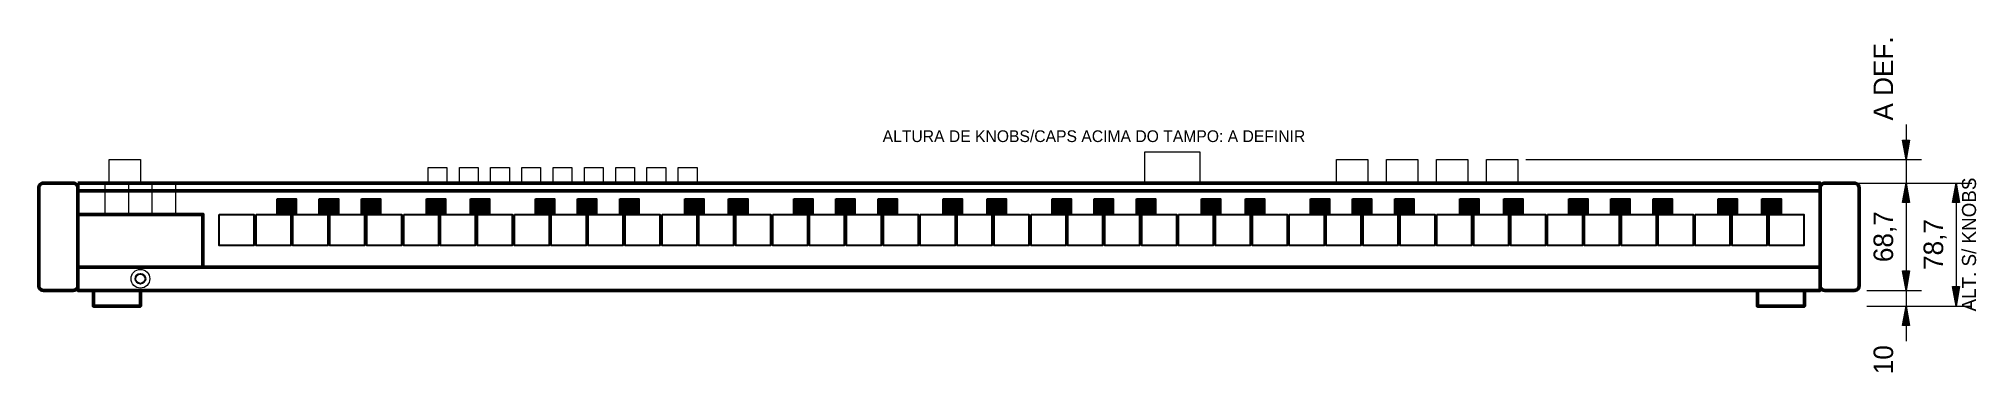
# Model space of a CAD drawing. Header units: millimetres. Extents: x 0 to 1239, y -52 to 161.
import ezdxf
from ezdxf.enums import TextEntityAlignment as Align

# ---------------------------------------------------------------- set-up
doc = ezdxf.new("R2010")
doc.units = ezdxf.units.MM
for name, color, linetype, lineweight in [('CONTORNO', 7, 'Continuous', 50), ('COTAS', 7, 'Continuous', 18), ('FINA', 7, 'Continuous', 25), ('PENDENTE_A_DEFINIR', 1, 'Continuous', 18), ('TEXTO', 7, 'Continuous', 18)]:
    doc.layers.add(name, color=color, linetype=linetype, lineweight=lineweight)
doc.layers.add('PREENCHIMENTO', color=8, linetype='Continuous')

msp = doc.modelspace()

# ---------------------------------------------------------------- hatches: boundary and pattern name
at = {"layer": 'PREENCHIMENTO'}
for color, points in [(1, [(1194.2, 83.7), (1192, 96.2), (1196.5, 96.2)]), (1, [(1194.2, 68.7), (1196.5, 56.2), (1192, 56.2)]), (1, [(1194.2, 68.7), (1196.5, 56.2), (1192, 56.2)]), (1, [(1226.2, 68.7), (1228.5, 56.2), (1224, 56.2)]), (8, [(152.5, 58.7), (164.7, 58.7), (164.7, 48.7), (152.5, 48.7)]), (8, [(179.4, 58.7), (191.6, 58.7), (191.6, 48.7), (179.4, 48.7)]), (8, [(206.4, 58.7), (218.6, 58.7), (218.6, 48.7), (206.4, 48.7)]), (8, [(248, 58.7), (260.2, 58.7), (260.2, 48.7), (248, 48.7)]), (8, [(276.1, 58.7), (288.2, 58.7), (288.2, 48.7), (276.1, 48.7)]), (8, [(317.7, 58.7), (329.9, 58.7), (329.9, 48.7), (317.7, 48.7)]), (8, [(344.6, 58.7), (356.8, 58.7), (356.8, 48.7), (344.6, 48.7)]), (8, [(371.6, 58.7), (383.8, 58.7), (383.8, 48.7), (371.6, 48.7)]), (8, [(413.2, 58.7), (425.4, 58.7), (425.4, 48.7), (413.2, 48.7)]), (8, [(441.2, 58.7), (453.4, 58.7), (453.4, 48.7), (441.2, 48.7)]), (8, [(482.9, 58.7), (495.1, 58.7), (495.1, 48.7), (482.9, 48.7)]), (8, [(509.8, 58.7), (522, 58.7), (522, 48.7), (509.8, 48.7)]), (8, [(536.8, 58.7), (549, 58.7), (549, 48.7), (536.8, 48.7)]), (8, [(578.4, 58.7), (590.6, 58.7), (590.6, 48.7), (578.4, 48.7)]), (8, [(606.5, 58.7), (618.7, 58.7), (618.7, 48.7), (606.5, 48.7)]), (8, [(648.1, 58.7), (660.3, 58.7), (660.3, 48.7), (648.1, 48.7)]), (8, [(675, 58.7), (687.2, 58.7), (687.2, 48.7), (675, 48.7)]), (8, [(702, 58.7), (714.2, 58.7), (714.2, 48.7), (702, 48.7)]), (8, [(743.6, 58.7), (755.8, 58.7), (755.8, 48.7), (743.6, 48.7)]), (8, [(771.7, 58.7), (783.9, 58.7), (783.9, 48.7), (771.7, 48.7)]), (8, [(813.3, 58.7), (825.5, 58.7), (825.5, 48.7), (813.3, 48.7)]), (8, [(840.2, 58.7), (852.4, 58.7), (852.4, 48.7), (840.2, 48.7)]), (8, [(867.2, 58.7), (879.4, 58.7), (879.4, 48.7), (867.2, 48.7)]), (8, [(908.8, 58.7), (921, 58.7), (921, 48.7), (908.8, 48.7)]), (8, [(936.9, 58.7), (949.1, 58.7), (949.1, 48.7), (936.9, 48.7)]), (8, [(978.5, 58.7), (990.7, 58.7), (990.7, 48.7), (978.5, 48.7)]), (8, [(1005.4, 58.7), (1017.6, 58.7), (1017.6, 48.7), (1005.4, 48.7)]), (8, [(1032.4, 58.7), (1044.6, 58.7), (1044.6, 48.7), (1032.4, 48.7)]), (8, [(1074, 58.7), (1086.2, 58.7), (1086.2, 48.7), (1074, 48.7)]), (8, [(1102.1, 58.7), (1114.3, 58.7), (1114.3, 48.7), (1102.1, 48.7)]), (7, [(1194.2, 0), (1192, 12.5), (1196.5, 12.5)]), (1, [(1194.2, 0), (1192, 12.5), (1196.5, 12.5)]), (1, [(1226.2, -10), (1224, 2.5), (1228.5, 2.5)]), (7, [(1194.2, -10), (1196.5, -22.5), (1192, -22.5)])]:
    msp.add_hatch(color=color, dxfattribs=at).paths.add_polyline_path(points)

# ---------------------------------------------------------------- linework, layer by layer
at = {"layer": 'CONTORNO'}
msp.add_line((25, 0), (1139.2, 0), dxfattribs=at)
for points in [[(22, 68.7), (22.8, 68.6), (23.5, 68.3), (24.1, 67.8), (24.6, 67.2), (24.9, 66.5), (25, 65.7), (25, 3), (24.9, 2.2), (24.6, 1.5), (24.1, 0.9), (23.5, 0.4), (22.8, 0.1), (22, 0), (3, 0), (2.2, 0.1), (1.5, 0.4), (0.9, 0.9), (0.4, 1.5), (0.1, 2.2), (0, 3), (0, 65.7), (0.1, 66.5), (0.4, 67.2), (0.9, 67.8), (1.5, 68.3), (2.2, 68.6), (3, 68.7)], [(25, 68.7), (1139.2, 68.7), (1139.2, 63.7), (25, 63.7)], [(1161.2, 68.7), (1162, 68.6), (1162.7, 68.3), (1163.3, 67.8), (1163.8, 67.2), (1164.1, 66.5), (1164.2, 65.7), (1164.2, 3), (1164.1, 2.2), (1163.8, 1.5), (1163.3, 0.9), (1162.7, 0.4), (1162, 0.1), (1161.2, 0), (1142.2, 0), (1141.4, 0.1), (1140.7, 0.4), (1140.1, 0.9), (1139.6, 1.5), (1139.3, 2.2), (1139.2, 3), (1139.2, 65.7), (1139.3, 66.5), (1139.6, 67.2), (1140.1, 67.8), (1140.7, 68.3), (1141.4, 68.6), (1142.2, 68.7)], [(25, 48.7), (105, 48.7), (105, 15), (25, 15)], [(25, 15), (1139.2, 15), (1139.2, 0), (25, 0)], [(35, 0), (65, 0), (65, -10), (35, -10)], [(1099.2, 0), (1129.2, 0), (1129.2, -10), (1099.2, -10)]]:
    msp.add_lwpolyline(points, close=True, dxfattribs=at)
at = {"layer": 'COTAS'}
for p, q in [((1194.2, 22.5), (1194.2, -32.5)), ((1169.2, 0), (1204.2, 0)), ((1169.2, -10), (1204.2, -10))]:
    msp.add_line(p, q, dxfattribs=at)
for points in [[(1194.2, 0), (1192, 12.5), (1196.5, 12.5)], [(1194.2, -10), (1196.5, -22.5), (1192, -22.5)]]:
    msp.add_lwpolyline(points, close=True, dxfattribs=at)
at = {"layer": 'FINA'}
for points in [[(152.5, 58.7), (164.7, 58.7), (164.7, 48.7), (152.5, 48.7)], [(179.4, 58.7), (191.6, 58.7), (191.6, 48.7), (179.4, 48.7)], [(206.4, 58.7), (218.6, 58.7), (218.6, 48.7), (206.4, 48.7)], [(248, 58.7), (260.2, 58.7), (260.2, 48.7), (248, 48.7)], [(276.1, 58.7), (288.2, 58.7), (288.2, 48.7), (276.1, 48.7)], [(317.7, 58.7), (329.9, 58.7), (329.9, 48.7), (317.7, 48.7)], [(344.6, 58.7), (356.8, 58.7), (356.8, 48.7), (344.6, 48.7)], [(371.6, 58.7), (383.8, 58.7), (383.8, 48.7), (371.6, 48.7)], [(413.2, 58.7), (425.4, 58.7), (425.4, 48.7), (413.2, 48.7)], [(441.2, 58.7), (453.4, 58.7), (453.4, 48.7), (441.2, 48.7)], [(482.9, 58.7), (495.1, 58.7), (495.1, 48.7), (482.9, 48.7)], [(509.8, 58.7), (522, 58.7), (522, 48.7), (509.8, 48.7)], [(536.8, 58.7), (549, 58.7), (549, 48.7), (536.8, 48.7)], [(578.4, 58.7), (590.6, 58.7), (590.6, 48.7), (578.4, 48.7)], [(606.5, 58.7), (618.7, 58.7), (618.7, 48.7), (606.5, 48.7)], [(648.1, 58.7), (660.3, 58.7), (660.3, 48.7), (648.1, 48.7)], [(675, 58.7), (687.2, 58.7), (687.2, 48.7), (675, 48.7)], [(702, 58.7), (714.2, 58.7), (714.2, 48.7), (702, 48.7)], [(743.6, 58.7), (755.8, 58.7), (755.8, 48.7), (743.6, 48.7)], [(771.7, 58.7), (783.9, 58.7), (783.9, 48.7), (771.7, 48.7)], [(813.3, 58.7), (825.5, 58.7), (825.5, 48.7), (813.3, 48.7)], [(840.2, 58.7), (852.4, 58.7), (852.4, 48.7), (840.2, 48.7)], [(867.2, 58.7), (879.4, 58.7), (879.4, 48.7), (867.2, 48.7)], [(908.8, 58.7), (921, 58.7), (921, 48.7), (908.8, 48.7)], [(936.9, 58.7), (949.1, 58.7), (949.1, 48.7), (936.9, 48.7)], [(978.5, 58.7), (990.7, 58.7), (990.7, 48.7), (978.5, 48.7)], [(1005.4, 58.7), (1017.6, 58.7), (1017.6, 48.7), (1005.4, 48.7)], [(1032.4, 58.7), (1044.6, 58.7), (1044.6, 48.7), (1032.4, 48.7)], [(1074, 58.7), (1086.2, 58.7), (1086.2, 48.7), (1074, 48.7)], [(1102.1, 58.7), (1114.3, 58.7), (1114.3, 48.7), (1102.1, 48.7)], [(115.4, 48.7), (137.6, 48.7), (137.6, 28.7), (115.4, 28.7)], [(139, 48.7), (161.2, 48.7), (161.2, 28.7), (139, 28.7)], [(162.6, 48.7), (184.8, 48.7), (184.8, 28.7), (162.6, 28.7)], [(186.2, 48.7), (208.4, 48.7), (208.4, 28.7), (186.2, 28.7)], [(209.8, 48.7), (232, 48.7), (232, 28.7), (209.8, 28.7)], [(233.4, 48.7), (255.6, 48.7), (255.6, 28.7), (233.4, 28.7)], [(257, 48.7), (279.2, 48.7), (279.2, 28.7), (257, 28.7)], [(280.6, 48.7), (302.8, 48.7), (302.8, 28.7), (280.6, 28.7)], [(304.2, 48.7), (326.4, 48.7), (326.4, 28.7), (304.2, 28.7)], [(327.8, 48.7), (350, 48.7), (350, 28.7), (327.8, 28.7)], [(351.4, 48.7), (373.6, 48.7), (373.6, 28.7), (351.4, 28.7)], [(375, 48.7), (397.2, 48.7), (397.2, 28.7), (375, 28.7)], [(398.6, 48.7), (420.8, 48.7), (420.8, 28.7), (398.6, 28.7)], [(422.2, 48.7), (444.4, 48.7), (444.4, 28.7), (422.2, 28.7)], [(445.8, 48.7), (468, 48.7), (468, 28.7), (445.8, 28.7)], [(469.4, 48.7), (491.6, 48.7), (491.6, 28.7), (469.4, 28.7)], [(493, 48.7), (515.2, 48.7), (515.2, 28.7), (493, 28.7)], [(516.6, 48.7), (538.8, 48.7), (538.8, 28.7), (516.6, 28.7)], [(540.2, 48.7), (562.4, 48.7), (562.4, 28.7), (540.2, 28.7)], [(563.8, 48.7), (586, 48.7), (586, 28.7), (563.8, 28.7)], [(587.4, 48.7), (609.6, 48.7), (609.6, 28.7), (587.4, 28.7)], [(611, 48.7), (633.2, 48.7), (633.2, 28.7), (611, 28.7)], [(634.6, 48.7), (656.8, 48.7), (656.8, 28.7), (634.6, 28.7)], [(658.2, 48.7), (680.4, 48.7), (680.4, 28.7), (658.2, 28.7)], [(681.8, 48.7), (704, 48.7), (704, 28.7), (681.8, 28.7)], [(705.4, 48.7), (727.6, 48.7), (727.6, 28.7), (705.4, 28.7)], [(729, 48.7), (751.2, 48.7), (751.2, 28.7), (729, 28.7)], [(752.6, 48.7), (774.8, 48.7), (774.8, 28.7), (752.6, 28.7)], [(776.2, 48.7), (798.4, 48.7), (798.4, 28.7), (776.2, 28.7)], [(799.8, 48.7), (822, 48.7), (822, 28.7), (799.8, 28.7)], [(823.4, 48.7), (845.6, 48.7), (845.6, 28.7), (823.4, 28.7)], [(847, 48.7), (869.2, 48.7), (869.2, 28.7), (847, 28.7)], [(870.6, 48.7), (892.8, 48.7), (892.8, 28.7), (870.6, 28.7)], [(894.2, 48.7), (916.4, 48.7), (916.4, 28.7), (894.2, 28.7)], [(917.8, 48.7), (940, 48.7), (940, 28.7), (917.8, 28.7)], [(941.4, 48.7), (963.6, 48.7), (963.6, 28.7), (941.4, 28.7)], [(965, 48.7), (987.2, 48.7), (987.2, 28.7), (965, 28.7)], [(988.6, 48.7), (1010.8, 48.7), (1010.8, 28.7), (988.6, 28.7)], [(1012.2, 48.7), (1034.4, 48.7), (1034.4, 28.7), (1012.2, 28.7)], [(1035.8, 48.7), (1058, 48.7), (1058, 28.7), (1035.8, 28.7)], [(1059.4, 48.7), (1081.6, 48.7), (1081.6, 28.7), (1059.4, 28.7)], [(1083, 48.7), (1105.2, 48.7), (1105.2, 28.7), (1083, 28.7)], [(1106.6, 48.7), (1128.8, 48.7), (1128.8, 28.7), (1106.6, 28.7)]]:
    msp.add_lwpolyline(points, close=True, dxfattribs=at)
msp.add_circle((65, 7.5), 3.17, dxfattribs=at)
at = {"layer": 'PENDENTE_A_DEFINIR'}
for p, q in [((1194.2, 106.2), (1194.2, 46.2)), ((951, 83.7), (1204.2, 83.7)), ((951, 68.7), (1204.2, 68.7)), ((1169.2, 68.7), (1204.2, 68.7)), ((1169.2, 68.7), (1236.2, 68.7)), ((1194.2, 68.7), (1194.2, 0)), ((1226.2, 68.7), (1226.2, -10)), ((1169.2, 0), (1204.2, 0)), ((1169.2, -10), (1236.2, -10))]:
    msp.add_line(p, q, dxfattribs=at)
for points in [[(707.5, 88.7), (742.5, 88.7), (742.5, 68.7), (707.5, 68.7)], [(1194.2, 83.7), (1192, 96.2), (1196.5, 96.2)], [(45, 83.7), (65, 83.7), (65, 68.7), (45, 68.7)], [(249, 78.7), (261, 78.7), (261, 68.7), (249, 68.7)], [(269, 78.7), (281, 78.7), (281, 68.7), (269, 68.7)], [(289, 78.7), (301, 78.7), (301, 68.7), (289, 68.7)], [(309, 78.7), (321, 78.7), (321, 68.7), (309, 68.7)], [(329, 78.7), (341, 78.7), (341, 68.7), (329, 68.7)], [(349, 78.7), (361, 78.7), (361, 68.7), (349, 68.7)], [(369, 78.7), (381, 78.7), (381, 68.7), (369, 68.7)], [(389, 78.7), (401, 78.7), (401, 68.7), (389, 68.7)], [(409, 78.7), (421, 78.7), (421, 68.7), (409, 68.7)], [(830, 83.7), (850, 83.7), (850, 68.7), (830, 68.7)], [(862, 83.7), (882, 83.7), (882, 68.7), (862, 68.7)], [(894, 83.7), (914, 83.7), (914, 68.7), (894, 68.7)], [(926, 83.7), (946, 83.7), (946, 68.7), (926, 68.7)], [(42.5, 68.7), (57.5, 68.7), (57.5, 48.7), (42.5, 48.7)], [(72.5, 68.7), (87.5, 68.7), (87.5, 48.7), (72.5, 48.7)], [(1194.2, 68.7), (1196.5, 56.2), (1192, 56.2)], [(1194.2, 68.7), (1196.5, 56.2), (1192, 56.2)], [(1226.2, 68.7), (1228.5, 56.2), (1224, 56.2)], [(1194.2, 0), (1192, 12.5), (1196.5, 12.5)], [(1226.2, -10), (1224, 2.5), (1228.5, 2.5)]]:
    msp.add_lwpolyline(points, close=True, dxfattribs=at)
msp.add_circle((65, 7.5), 6, dxfattribs=at)

# ---------------------------------------------------------------- texts
msp.add_text('A DEF.', height=12.5, rotation=90, dxfattribs=at).set_placement((1189.7, 108.7), align=Align.BOTTOM_LEFT)
msp.add_text('ALTURA DE KNOBS/CAPS ACIMA DO TAMPO: A DEFINIR', height=7.5, dxfattribs=at).set_placement((810, 92.7), align=Align.BOTTOM_RIGHT)
for s, height, p in [('ALT. S/ KNOBS', 9, (1241.7, 29.4)), ('68,7', 12.5, (1189.7, 34.4)), ('78,7', 12.5, (1221.7, 29.4))]:
    msp.add_text(s, height=height, rotation=90, dxfattribs=at).set_placement(p, align=Align.BOTTOM_CENTER)
at = {"layer": 'TEXTO'}
msp.add_text('10', height=12.5, rotation=90, dxfattribs=at).set_placement((1189.7, -35), align=Align.BOTTOM_RIGHT)

doc.saveas('drawing.dxf')
